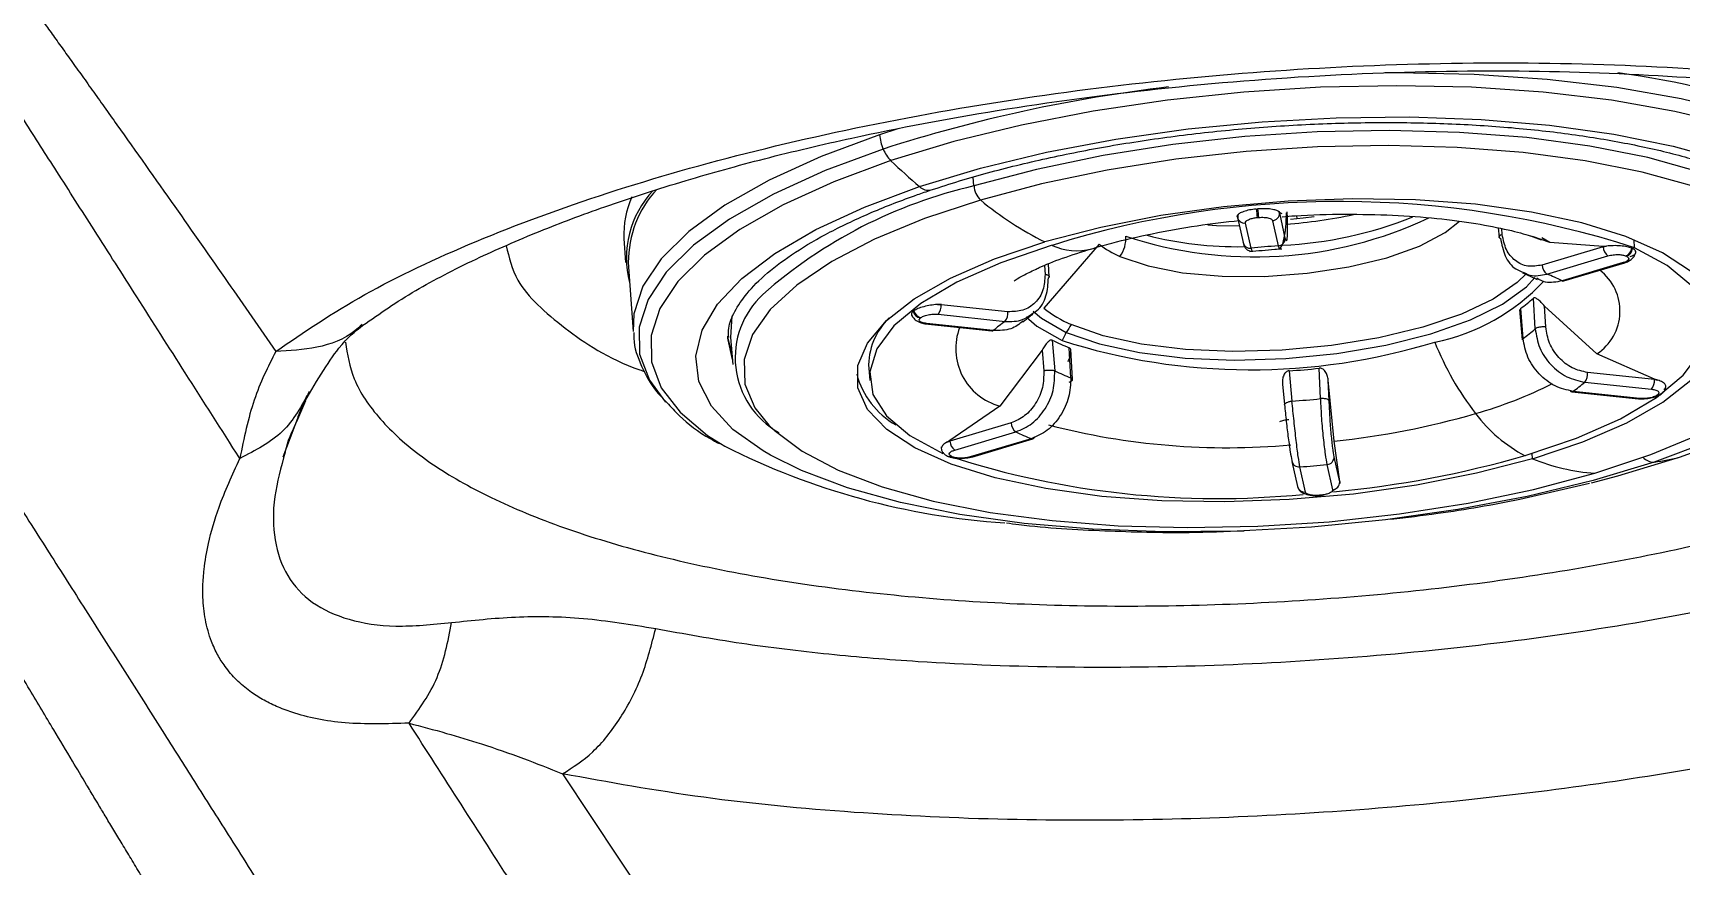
# Model space of a CAD drawing. Extents: x 943 to 1030, y 781 to 934.
# Drawn here: x 982.921 to 985.436, y 878.415 to 879.687 of the extents above; entities that cross this region are included whole.
import ezdxf

# ---------------------------------------------------------------- set-up
doc = ezdxf.new("R2010")
doc.units = 0
doc.header["$MEASUREMENT"] = 0
doc.layers.add('1', color=4, linetype='Continuous')

# ---------------------------------------------------------------- blocks, each defined once
blk = doc.blocks.new('AIRA')
at = {"layer": '1', "color": 3, "linetype": 'Continuous', "lineweight": 25}
for p, q in [((41.0636, 76.3751), (41.0358, 76.366)), ((41.1798, 76.2879), (41.1788, 76.3012)), ((41.6106, 76.2526), (41.6127, 76.2528)), ((41.5816, 76.241), (41.5817, 76.2431)), ((41.5818, 76.2397), (41.5904, 76.2013)), ((41.6026, 76.1928), (41.5941, 76.2312)), ((41.6122, 76.2396), (41.6142, 76.2398)), ((41.6353, 76.2348), (41.6439, 76.1964)), ((41.6462, 76.2474), (41.6452, 76.2486)), ((41.6452, 76.2486), (41.6463, 76.2466)), ((41.65, 76.2454), (41.6462, 76.2474)), ((41.6463, 76.2466), (41.6462, 76.2474)), ((41.6549, 76.2082), (41.6463, 76.2466)), ((41.6729, 76.2382), (41.6726, 76.2424)), ((40.6457, 76.2077), (40.6482, 76.1708)), ((41.5903, 76.2015), (41.5904, 76.2011)), ((41.9799, 76.2237), (41.9811, 76.2097)), ((41.9859, 76.2137), (41.9852, 76.2227)), ((42.029, 76.2115), (42.0452, 76.2058)), ((42.0586, 76.2014), (42.0321, 76.2106)), ((42.0586, 76.2014), (42.0465, 76.2085)), ((42.1398, 76.1955), (42.0586, 76.2014)), ((42.1878, 76.1936), (42.1871, 76.2058)), ((41.371, 76.1991), (41.2863, 76.1013)), ((41.6044, 76.1886), (41.6026, 76.1928)), ((41.6439, 76.1964), (41.6455, 76.1922)), ((42.1398, 76.1948), (42.0465, 76.1671)), ((42.0539, 76.1533), (42.1472, 76.1811)), ((42.1451, 76.1961), (42.1398, 76.1955)), ((42.1398, 76.1948), (42.1451, 76.1961)), ((42.1398, 76.1955), (42.1398, 76.1948)), ((42.1745, 76.181), (42.1757, 76.1805)), ((42.1835, 76.1929), (42.1846, 76.1924)), ((40.6522, 76.1711), (40.6596, 76.0654)), ((41.2875, 76.1664), (41.2883, 76.1527)), ((41.2948, 76.1492), (41.2937, 76.1689)), ((42.1705, 76.1707), (42.0773, 76.1429)), ((42.0799, 76.1427), (42.1731, 76.1704)), ((42.1731, 76.1704), (42.174, 76.1709)), ((41.1296, 76.1073), (41.1239, 76.1069)), ((41.1239, 76.1069), (41.1296, 76.1065)), ((41.1296, 76.1065), (41.1296, 76.1073)), ((41.2315, 76.0958), (41.1296, 76.1065)), ((42.0136, 76.1009), (42.0174, 76.055)), ((42.0362, 76.0697), (42.0335, 76.1165)), ((42.1304, 76.0314), (42.0504, 76.1042)), ((42.0522, 76.0725), (42.0504, 76.1042)), ((40.8105, 76.0893), (40.8081, 76.0565)), ((41.0871, 76.0964), (41.088, 76.0971)), ((41.0982, 76.0863), (41.0991, 76.087)), ((41.1054, 76.0771), (41.2073, 76.0664)), ((41.2093, 76.0671), (41.1074, 76.0778)), ((41.1253, 76.0918), (41.2272, 76.0811)), ((42.0123, 76.0992), (42.0162, 76.0527)), ((40.8043, 76.0554), (40.8106, 76.0287)), ((40.8111, 76.0229), (40.8045, 76.0526)), ((40.8081, 76.0565), (40.8118, 76.015)), ((41.2992, 76.0523), (41.3031, 76.0056)), ((41.2838, 76.0372), (41.2193, 75.9517)), ((41.2838, 76.0372), (41.2864, 76.0056)), ((41.3277, 75.9947), (41.3252, 76.0407)), ((41.3299, 75.9921), (41.3274, 76.0387)), ((42.218, 75.9929), (42.1304, 76.0314)), ((41.0192, 76.0092), (41.0208, 75.9909)), ((41.6606, 76.0055), (41.665, 75.9593)), ((41.7085, 75.9631), (41.7065, 76.0095)), ((42.2181, 75.9922), (42.1162, 76.0029)), ((41.6505, 75.9853), (41.6536, 75.9539)), ((41.7296, 75.8981), (41.7205, 75.9914)), ((41.7218, 75.9598), (41.7205, 75.9914)), ((42.1118, 75.9881), (42.2137, 75.9774)), ((42.2232, 75.9914), (42.218, 75.9929)), ((42.218, 75.9929), (42.2181, 75.9922)), ((42.2181, 75.9922), (42.2232, 75.9914)), ((40.1258, 75.8741), (40.1551, 75.9523)), ((40.1616, 75.9679), (40.1478, 75.9351)), ((40.1596, 75.9595), (40.1493, 75.9345)), ((41.2193, 75.9517), (41.1431, 75.899)), ((42.0919, 75.9735), (42.1938, 75.9628)), ((42.1958, 75.9635), (42.0939, 75.9742)), ((42.2229, 75.9689), (42.222, 75.9682)), ((42.2285, 75.97), (42.2294, 75.9707)), ((41.2365, 75.926), (41.1432, 75.8983)), ((41.1431, 75.899), (41.1385, 75.8966)), ((41.1432, 75.8983), (41.1431, 75.899)), ((41.1506, 75.8845), (41.2438, 75.9123)), ((41.2672, 75.9019), (41.1739, 75.8741)), ((41.1765, 75.8739), (41.2698, 75.9016)), ((41.1385, 75.8966), (41.1432, 75.8983)), ((41.1399, 75.875), (41.141, 75.8745)), ((41.1466, 75.8743), (41.1454, 75.8748)), ((41.738, 75.8358), (41.7295, 75.8742)), ((41.738, 75.8365), (41.7296, 75.8981)), ((42.0319, 75.8712), (42.0314, 75.8791)), ((41.665, 75.8673), (41.6735, 75.8289)), ((41.6858, 75.8204), (41.6772, 75.8588)), ((41.7185, 75.8624), (41.727, 75.824)), ((41.726, 75.8215), (41.7306, 75.8249)), ((41.7379, 75.8337), (41.738, 75.8365)), ((41.738, 75.8358), (41.7379, 75.8337)), ((41.738, 75.8365), (41.738, 75.8358)), ((41.7089, 75.8156), (41.7069, 75.8154)), ((41.7072, 75.8147), (41.7092, 75.8149)), ((41.7093, 75.8151), (41.714, 75.8163)), ((40.5519, 75.3901), (40.7774, 75.0507))]:
    blk.add_line(p, q, dxfattribs=at)
at = {"layer": '1', "color": 3, "linetype": 'Continuous', "lineweight": 25, "flags": 128}
for points in [[(42.6003, 76.0733), (42.6269, 76.1135), (42.6406, 76.1553), (42.6399, 76.1965), (42.6249, 76.2365), (42.5957, 76.2748), (42.5527, 76.3106), (42.4967, 76.3436), (42.4284, 76.3733), (42.3488, 76.3991), (42.2591, 76.4208), (42.1606, 76.4381), (42.0547, 76.4506), (41.943, 76.4582), (41.8271, 76.4607), (41.8068, 76.4607)], [(42.2581, 75.8741), (42.3454, 75.9064)], [(42.3375, 76.3805), (42.2494, 76.4018), (42.1526, 76.4187), (42.0486, 76.431), (41.9388, 76.4385), (41.825, 76.441), (41.7086, 76.4386), (41.5915, 76.4312), (41.4753, 76.419), (41.3617, 76.4021), (41.2525, 76.3809), (41.1491, 76.3555), (41.0531, 76.3265)], [(41.0969, 76.2869), (41.1899, 76.3149), (41.2903, 76.3392), (41.3964, 76.3593), (41.5067, 76.375), (41.6194, 76.386), (41.7326, 76.3921), (41.8447, 76.3932), (41.9538, 76.3893), (42.0582, 76.3805), (42.1563, 76.3669), (42.2466, 76.3487), (42.3275, 76.3262)], [(42.3018, 75.8975), (42.2176, 75.8661)], [(41.0358, 76.366), (40.9464, 76.3329), (40.8673, 76.2968), (40.7997, 76.2584), (40.7445, 76.2181), (40.7026, 76.1767), (40.6745, 76.1346), (40.6608, 76.0925), (40.6596, 76.0654)], [(42.4431, 76.2316), (42.4118, 76.2537), (42.3555, 76.2832), (42.2872, 76.3091), (42.2082, 76.3311), (42.1197, 76.3487), (42.0233, 76.3616), (41.9206, 76.3696), (41.8134, 76.3726), (41.7036, 76.3704), (41.5929, 76.3633), (41.4834, 76.3512), (41.3768, 76.3344), (41.2751, 76.3132), (41.1798, 76.2879)], [(41.0413, 76.3441), (40.9525, 76.3112), (40.8739, 76.2753), (40.8067, 76.2372), (40.7519, 76.1972), (40.7103, 76.156), (40.6824, 76.1142), (40.6687, 76.0724), (40.6694, 76.0312), (40.6845, 75.9912), (40.7091, 75.9578)], [(42.4248, 76.2155), (42.3995, 76.2329), (42.3442, 76.2618), (42.2771, 76.2873), (42.1995, 76.3089), (42.1126, 76.3261), (42.0179, 76.3388), (41.9171, 76.3467), (41.8118, 76.3496), (41.704, 76.3475), (41.5953, 76.3405), (41.4877, 76.3286), (41.3831, 76.3121), (41.2831, 76.2913), (41.1896, 76.2664)], [(41.0531, 76.3265), (40.9658, 76.2941), (40.8887, 76.2589), (40.8227, 76.2214), (40.7688, 76.1821), (40.7279, 76.1417), (40.7006, 76.1006), (40.6871, 76.0595), (40.6878, 76.019), (40.7026, 75.9797), (40.7313, 75.9422), (40.7734, 75.907), (40.7994, 75.8903)], [(40.8691, 75.8766), (40.8579, 75.8831), (40.8118, 75.9161), (40.7791, 75.9516), (40.7602, 75.9891), (40.7554, 76.028), (40.7649, 76.0676), (40.7884, 76.1074), (40.8257, 76.1467), (40.876, 76.1848), (40.9387, 76.2213), (41.0127, 76.2555), (41.0969, 76.2869)], [(41.1896, 76.2664), (41.1041, 76.238), (41.0281, 76.2065), (40.9629, 76.1725), (40.9096, 76.1365), (40.869, 76.0991), (40.842, 76.061), (40.829, 76.0229), (40.8302, 75.9854), (40.8455, 75.9491), (40.8667, 75.9225)], [(42.0319, 75.8712), (42.1088, 75.8972), (42.1758, 75.9263), (42.2311, 75.9579), (42.2738, 75.9912), (42.3027, 76.0256), (42.3172, 76.0601), (42.3171, 76.0942), (42.3023, 76.127), (42.2731, 76.1578), (42.2303, 76.1859), (42.1747, 76.2106), (42.1076, 76.2315), (42.0305, 76.248), (41.9451, 76.2598), (41.8534, 76.2666), (41.7573, 76.2682), (41.6591, 76.2648), (41.5608, 76.2562), (41.4648, 76.2427), (41.3732, 76.2246), (41.2879, 76.2023)], [(41.4026, 76.1802), (41.4454, 76.1657), (41.4982, 76.1554), (41.5583, 76.15), (41.6227, 76.1497), (41.6883, 76.1545), (41.7516, 76.1642), (41.8097, 76.1783), (41.8595, 76.1961), (41.8987, 76.2167), (41.9205, 76.2341)], [(41.5366, 76.2284), (41.5499, 76.2276), (41.5847, 76.2267)], [(41.6627, 76.2373), (41.6823, 76.2392), (41.6988, 76.2412)], [(42.0319, 75.8712), (41.9467, 75.849), (41.855, 75.8309), (41.759, 75.8174), (41.6608, 75.8088), (41.5625, 75.8053), (41.4665, 75.807), (41.3747, 75.8138), (41.2893, 75.8256), (41.2122, 75.8421), (41.1451, 75.863), (41.0895, 75.8877), (41.0467, 75.9158), (41.0175, 75.9466), (41.0027, 75.9794), (41.0026, 76.0134), (41.0171, 76.048), (41.0461, 76.0824), (41.0887, 76.1157), (41.1441, 76.1472), (41.211, 76.1763), (41.2879, 76.2023)], [(41.299, 76.1972), (41.2209, 76.1706), (41.1536, 76.1408), (41.0987, 76.1083), (41.0577, 76.0742), (41.0315, 76.0391), (41.0207, 76.0039), (41.0257, 75.9695), (41.0464, 75.9368), (41.0821, 75.9065), (41.1321, 75.8795)], [(42.0208, 75.876), (42.099, 75.9025), (42.1663, 75.9324), (42.2212, 75.9648), (42.2622, 75.9989), (42.2884, 76.0341), (42.2991, 76.0692), (42.2941, 76.1036), (42.2735, 76.1363), (42.2378, 76.1666), (42.1878, 76.1936)], [(42.0229, 76.1543), (42.0088, 76.1403), (41.9722, 76.1152), (41.9235, 76.0922), (41.8646, 76.0722), (41.7977, 76.056), (41.7253, 76.0441), (41.65, 76.037), (41.5748, 76.035), (41.5024, 76.0381), (41.4356, 76.0462), (41.3768, 76.0591), (41.3283, 76.0762)], [(41.3207, 76.0643), (41.3711, 76.0466), (41.4323, 76.0333), (41.5019, 76.025), (41.5773, 76.022), (41.6555, 76.0244), (41.7335, 76.0321), (41.8083, 76.0448), (41.8772, 76.0621), (41.9373, 76.0832), (41.9864, 76.1074), (42.0227, 76.1337), (42.0359, 76.1478)], [(41.2594, 76.0882), (41.2756, 76.0736), (41.3142, 76.0517)], [(41.2703, 76.0968), (41.283, 76.0858), (41.3207, 76.0643)], [(40.8045, 76.0526), (40.8044, 76.055), (40.8043, 76.0584)], [(42.1273, 75.8492), (42.2128, 75.8776), (42.2888, 75.9091), (42.354, 75.9431), (42.4074, 75.9791), (42.4479, 76.0165), (42.4728, 76.0508)], [(40.8667, 75.9225), (40.8747, 75.9147), (40.9174, 75.8827), (40.9727, 75.8538), (41.0398, 75.8283), (41.1174, 75.8067), (41.2043, 75.7894), (41.299, 75.7768), (41.3998, 75.7689), (41.5051, 75.766), (41.613, 75.7681), (41.7216, 75.7751), (41.8292, 75.787), (41.9338, 75.8035), (42.0338, 75.8243), (42.1273, 75.8492)], [(42.2176, 75.8661), (42.1246, 75.8381), (42.0242, 75.8138), (41.918, 75.7937), (41.8078, 75.778), (41.6951, 75.767), (41.5818, 75.7609), (41.4698, 75.7598), (41.3607, 75.7637), (41.2562, 75.7725), (41.1581, 75.7861), (41.0679, 75.8043), (40.987, 75.8268), (40.9166, 75.8532), (40.8691, 75.8766)], [(42.1219, 75.8345), (42.1621, 75.845), (42.2581, 75.8741)], [(41.7072, 75.8147), (41.7072, 75.8147), (41.7071, 75.8149), (41.7069, 75.8154)], [(41.7089, 75.8156), (41.7091, 75.8151), (41.7092, 75.8149), (41.7093, 75.815), (41.7093, 75.8151)]]:
    blk.add_lwpolyline(points, dxfattribs=at)
at = {"layer": '1', "color": 3, "linetype": 'Continuous', "lineweight": 25}
for centre, radius, start, end in [((41.9751, 75.0963), 1.3772, 70.619, 82.1794), ((41.7461, 74.156), 2.2989, 96.735, 107.8553), ((41.1027, 76.3711), 0.0671, 184.3593, 203.7363), ((41.0927, 76.3657), 0.0558, 202.7738, 224.713), ((41.6288, 76.9196), 0.8266, 225.8542, 229.9494), ((40.7983, 76.1785), 0.1489, 136.6115, 194.8755), ((40.8175, 76.1711), 0.1652, 137.545, 180.0197), ((41.3434, 75.5738), 0.7325, 102.9052, 131.5317), ((41.11, 76.2992), 0.018, 223.2148, 284.6594), ((41.2122, 76.2897), 0.0324, 183.182, 225.8694), ((40.7775, 76.2152), 0.132, 154.99, 183.2684), ((41.5246, 76.6727), 0.5266, 230.4928, 243.2876), ((41.7378, 74.7929), 1.4712, 72.1906, 107.3537), ((41.7407, 76.2611), 0.1303, 183.7425, 189.4965), ((41.7427, 76.2613), 0.1303, 183.7425, 189.4965), ((41.6078, 76.8036), 0.6241, 251.6774, 295.2551), ((41.5927, 76.2424), 0.0112, 187.2276, 276.8654), ((41.6345, 76.2466), 0.0117, 273.5461, 0.4572), ((41.6187, 76.8223), 0.6259, 272.9263, 291.6386), ((41.5933, 77.0322), 0.8052, 274.4871, 281.8531), ((41.3634, 76.2085), 0.0483, 324.2323, 3.1625), ((41.5822, 76.7532), 0.5581, 255.6545, 270.8969), ((41.6013, 76.204), 0.0113, 194.0304, 276.7319), ((41.6431, 76.2081), 0.0117, 273.546, 0.4592), ((41.3362, 76.2769), 0.088, 244.9831, 285.3734), ((41.4552, 76.3041), 0.1346, 231.2689, 247.0013), ((41.7471, 74.7774), 1.4227, 94.1617, 95.8276), ((42.1571, 76.1952), 0.0172, 181.4161, 235.2002), ((42.1698, 76.1938), 0.0137, 290.1093, 356.0481), ((42.171, 76.1933), 0.0137, 290.1093, 356.0481), ((42.0638, 76.1675), 0.0172, 181.4152, 235.2), ((41.9297, 75.8428), 0.3345, 63.8238, 68.1982), ((42.0872, 76.0968), 0.0784, 303.4054, 52.5794), ((42.1722, 76.1739), 0.00361, 243.0828, 285.548), ((41.8227, 76.3519), 0.3084, 281.241, 317.2459), ((42.0789, 76.1462), 0.00361, 243.0828, 285.548), ((40.9469, 76.0255), 0.1315, 132.6615, 240.3491), ((41.1103, 76.1042), 0.0194, 320.2452, 6.8933), ((41.3982, 76.2409), 0.1789, 231.2689, 247.0013), ((41.9022, 76.2639), 0.1975, 304.3428, 311.694), ((41.1202, 76.0132), 0.1011, 133.7228, 182.2582), ((41.1001, 76.0995), 0.0134, 193.2706, 261.7288), ((41.101, 76.1002), 0.0134, 193.2706, 261.7288), ((41.1057, 76.0796), 0.00251, 244.1565, 313.378), ((41.3629, 75.889), 0.2351, 125.2517, 130.7851), ((41.2122, 76.0935), 0.0194, 320.2453, 6.8941), ((41.4478, 75.9909), 0.1468, 144.4948, 150.0173), ((41.2428, 76.0395), 0.0908, 159.2717, 255.0518), ((41.2075, 76.069), 0.00265, 265.3865, 312.4202), ((41.4263, 76.3028), 0.2808, 243.1053, 248.9167), ((41.4502, 75.9896), 0.1495, 150.0114, 155.4675), ((41.6021, 76.9582), 0.9511, 252.3779, 287.1664), ((41.9054, 76.2176), 0.1975, 304.5437, 311.4928), ((42.3012, 76.2163), 0.4504, 201.744, 217.7851), ((41.1236, 76.0332), 0.127, 194.9626, 240.1623), ((41.4294, 76.2565), 0.2809, 243.2641, 248.7579), ((41.5796, 77.1974), 1.1947, 273.8883, 276.101), ((42.0969, 76.0006), 0.0194, 320.2453, 6.8941), ((41.7572, 76.5969), 0.683, 285.98, 296.552), ((42.0926, 75.9767), 0.00333, 206.0147, 258.2544), ((41.9582, 76.1662), 0.2351, 305.2517, 310.7851), ((42.1988, 75.9899), 0.0194, 320.2452, 6.8933), ((41.5828, 77.1512), 1.1948, 273.9487, 276.0405), ((42.0922, 75.9761), 0.00265, 265.3865, 312.4202), ((42.194, 75.9654), 0.00265, 265.3866, 312.4202), ((42.2231, 75.9771), 0.00894, 262.9536, 307.2554), ((42.224, 75.9776), 0.00877, 262.5936, 314.6402), ((41.2537, 75.9264), 0.0172, 181.4152, 235.2), ((41.5998, 77.135), 1.2437, 275.9896, 286.1268), ((42.1239, 76.0736), 0.2229, 216.7415, 242.4702), ((41.3914, 76.2125), 0.3345, 243.8238, 248.1982), ((41.2687, 75.9055), 0.00387, 247.3001, 344.7086), ((41.567, 76.983), 1.0949, 255.5248, 275.0421), ((41.302, 76.8848), 1.1142, 243.1918, 266.1235), ((41.143, 75.8823), 0.00787, 241.0015, 287.871), ((41.1442, 75.8818), 0.00794, 246.6631, 287.7709), ((41.1604, 75.8987), 0.0172, 181.4161, 235.2002), ((41.552, 77.1446), 1.3341, 252.1837, 275.5989), ((41.1755, 75.8774), 0.00361, 243.0828, 285.548), ((41.7177, 75.8741), 0.0117, 273.546, 0.4591), ((41.5772, 77.425), 1.6113, 275.3817, 285.9832), ((42.1837, 76.1471), 0.283, 276.8833, 285.2534), ((41.6759, 75.87), 0.0112, 187.2255, 276.8655), ((41.574, 77.2778), 1.4227, 274.1617, 275.8276), ((42.148, 76.1556), 0.3071, 247.7905, 266.1362), ((42.2169, 75.8878), 0.0217, 222.2886, 271.7364), ((41.6845, 75.8316), 0.0113, 194.0304, 276.7319), ((41.7263, 75.8357), 0.0117, 273.5461, 0.4572)]:
    blk.add_arc(centre, radius, start, end, dxfattribs=at)
for points, knots in [([(39.2378, 77.243), (39.2425, 77.2369), (39.2541, 77.2216), (39.2753, 77.1938), (39.303, 77.1573), (39.3372, 77.1121), (39.3779, 77.058), (39.4144, 77.0093), (39.443, 76.971), (39.4611, 76.9467), (39.478, 76.9241), (39.4946, 76.9017), (39.5311, 76.8523), (39.5653, 76.8059), (39.5972, 76.7624), (39.6054, 76.7512), (39.6135, 76.7401), (39.6216, 76.7291), (39.6295, 76.7182), (39.6374, 76.7075), (39.6454, 76.6965), (39.6554, 76.6827), (39.6702, 76.6623), (39.692, 76.6323), (39.7213, 76.5919), (39.7479, 76.5549), (39.7698, 76.5244), (39.7847, 76.5037), (39.8004, 76.4818), (39.817, 76.4585), (39.8345, 76.434), (39.8529, 76.4082), (39.8945, 76.3496), (39.9569, 76.2613), (40.0378, 76.1457), (40.0899, 76.0705), (40.1144, 76.0351)], [0, 0, 0, 0, 0.018537, 0.046329, 0.083377, 0.126685, 0.178187, 0.237887, 0.262772, 0.283614, 0.30404, 0.32405, 0.343645, 0.435379, 0.445026, 0.454543, 0.463929, 0.473184, 0.482307, 0.4913, 0.500161, 0.509808, 0.525626, 0.550672, 0.583461, 0.623992, 0.639383, 0.655651, 0.672797, 0.690821, 0.709722, 0.729501, 0.750158, 0.843031, 0.926311, 1, 1, 1, 1]), ([(40.0596, 75.8717), (40.0316, 75.9155), (39.9782, 75.9994), (39.9044, 76.1152), (39.8392, 76.2175), (39.7822, 76.3068), (39.7353, 76.3804), (39.6971, 76.4402), (39.6667, 76.4878), (39.642, 76.5264), (39.6226, 76.5568), (39.6105, 76.5756), (39.6034, 76.5867), (39.6003, 76.5917), (39.5973, 76.5963), (39.5946, 76.6005), (39.5921, 76.6045), (39.519, 76.7186), (39.3812, 76.9331), (39.2593, 77.1196), (39.1983, 77.2127)], [0, 0, 0, 0, 0.082277, 0.157387, 0.225325, 0.286087, 0.33967, 0.378836, 0.413014, 0.442202, 0.462864, 0.480006, 0.483913, 0.487579, 0.491004, 0.494187, 0.497128, 0.499828, 0.749972, 1, 1, 1, 1]), ([(38.9073, 77.0438), (38.9122, 77.0365), (38.9246, 77.0183), (38.9472, 76.9849), (38.9779, 76.9396), (39.0169, 76.8818), (39.0577, 76.821), (39.097, 76.7622), (39.1253, 76.7196), (39.1465, 76.6878), (39.1607, 76.6663), (39.1747, 76.6452), (39.1883, 76.6246), (39.2016, 76.6045), (39.214, 76.5858), (39.2262, 76.5672), (39.2405, 76.5455), (39.2594, 76.5167), (39.2827, 76.4813), (39.3098, 76.4399), (39.3403, 76.3933), (39.3736, 76.3422), (39.406, 76.2924), (39.4356, 76.2467), (39.4624, 76.2055), (39.4881, 76.1657), (39.5171, 76.1208), (39.5493, 76.0707), (39.5868, 76.0123), (39.6258, 75.9514), (39.6709, 75.881), (39.7206, 75.8029), (39.7754, 75.717), (39.8309, 75.6296), (39.8873, 75.5409), (39.9415, 75.4554), (39.9941, 75.3723), (40.0381, 75.3029), (40.0771, 75.2412), (40.1112, 75.1875), (40.1485, 75.1285), (40.1877, 75.0669), (40.2252, 75.0079), (40.2559, 74.9596), (40.2796, 74.9223), (40.3008, 74.8892), (40.3252, 74.851), (40.3533, 74.8072), (40.3804, 74.7649), (40.3974, 74.7384), (40.4047, 74.7271)], [0, 0, 0, 0, 0.0123283, 0.0310682, 0.0562193, 0.0877817, 0.1255416, 0.1536513, 0.1802357, 0.1914496, 0.2023684, 0.2129918, 0.22332, 0.2333529, 0.2430906, 0.2511374, 0.2609122, 0.2749688, 0.2933072, 0.3123156, 0.3344331, 0.3596587, 0.3839863, 0.4034856, 0.4221461, 0.4399677, 0.4569505, 0.4819435, 0.5059337, 0.5330343, 0.5601306, 0.595315, 0.6304939, 0.6656687, 0.7008405, 0.7360107, 0.7656226, 0.7965879, 0.8149195, 0.8349041, 0.8565422, 0.8800134, 0.9023461, 0.920527, 0.9318978, 0.9421421, 0.9557752, 0.9724199, 0.9882743, 1, 1, 1, 1]), ([(40.2644, 74.658), (40.2522, 74.6774), (40.2241, 74.7219), (40.1853, 74.784), (40.1483, 74.8435), (40.1134, 74.8999), (40.0733, 74.965), (40.0281, 75.0387), (39.9827, 75.1131), (39.9482, 75.1701), (39.9239, 75.2103), (39.9083, 75.236), (39.8938, 75.2601), (39.8802, 75.2827), (39.8675, 75.3038), (39.8557, 75.3233), (39.8457, 75.3401), (39.8357, 75.3566), (39.8222, 75.3792), (39.8016, 75.4135), (39.7727, 75.4619), (39.7361, 75.5232), (39.6918, 75.5978), (39.6401, 75.6851), (39.5942, 75.7629), (39.5558, 75.8281), (39.5267, 75.8777), (39.4964, 75.9292), (39.4704, 75.9737), (39.4325, 76.0385), (39.3913, 76.109), (39.3427, 76.1925), (39.3022, 76.262), (39.2624, 76.3304), (39.2232, 76.3978), (39.1847, 76.4641), (39.1503, 76.5232), (39.1182, 76.5783), (39.0915, 76.6242), (39.0657, 76.6686), (39.0415, 76.7102), (39.0147, 76.756), (38.9858, 76.8055), (38.957, 76.8549), (38.9291, 76.9023), (38.9045, 76.9441), (38.8835, 76.9798), (38.8676, 77.0068), (38.8587, 77.0218), (38.8551, 77.0279)], [0, 0, 0, 0, 0.0199651, 0.0459699, 0.0647415, 0.0824117, 0.1056432, 0.1340631, 0.1617372, 0.1866033, 0.1966553, 0.206164, 0.2151297, 0.2235524, 0.2314321, 0.2387688, 0.2455628, 0.2503385, 0.2574787, 0.2712035, 0.2893941, 0.313026, 0.3420997, 0.3766161, 0.4165775, 0.4358865, 0.4562507, 0.4776707, 0.5000092, 0.5121475, 0.5598436, 0.5906462, 0.6214531, 0.6522634, 0.683076, 0.7138899, 0.7447041, 0.7668567, 0.793164, 0.8116033, 0.8322649, 0.8551487, 0.8808916, 0.9080324, 0.9318822, 0.9557668, 0.9750812, 0.9898257, 1, 1, 1, 1]), ([(40.1144, 76.0351), (40.1572, 76.0644), (40.2427, 76.1229), (40.4162, 76.2045), (40.6169, 76.2788), (40.8445, 76.3436), (41.0914, 76.3971), (41.3531, 76.4379), (41.622, 76.4649), (41.893, 76.4774), (42.1587, 76.4752), (42.3569, 76.4621), (42.4916, 76.4475), (42.5668, 76.4377), (42.627, 76.4285), (42.6756, 76.4203), (42.7208, 76.412), (42.7746, 76.4012), (42.8191, 76.3912), (42.8465, 76.3845), (42.8546, 76.3825), (42.8575, 76.3818), (42.9256, 76.3647), (43.05, 76.3271), (43.2087, 76.2581), (43.3081, 76.1921), (43.358, 76.1428), (43.3762, 76.1205), (43.3834, 76.1106), (43.3864, 76.1063), (43.3879, 76.1042), (43.3885, 76.1033), (43.3888, 76.1029), (43.3888, 76.1029), (43.3888, 76.1029), (43.3888, 76.1028), (43.3889, 76.1027), (43.3892, 76.1023), (43.3903, 76.1006), (43.3948, 76.0937), (43.4038, 76.0782), (43.416, 76.0515), (43.4263, 76.0134), (43.4275, 75.9636), (43.411, 75.9022), (43.3659, 75.8299), (43.2916, 75.7587), (43.1941, 75.6917), (43.0824, 75.6312), (42.954, 75.5758), (42.815, 75.5263), (42.6706, 75.4831), (42.508, 75.4424), (42.3279, 75.4054), (42.1311, 75.3733), (41.9197, 75.3473), (41.6961, 75.3287), (41.464, 75.3187), (41.2274, 75.3186), (40.9917, 75.3297), (40.7606, 75.352), (40.6222, 75.3773), (40.5519, 75.3901)], [0, 0, 0, 0, 0.031269, 0.062402, 0.093766, 0.124896, 0.156243, 0.187343, 0.218658, 0.249768, 0.28107, 0.312274, 0.322662, 0.333082, 0.342105, 0.347241, 0.353356, 0.361325, 0.370717, 0.373426, 0.374035, 0.374498, 0.374814, 0.40596, 0.437282, 0.472171, 0.487668, 0.494479, 0.497467, 0.49878, 0.499295, 0.499811, 0.499811, 0.499811, 0.499813, 0.499818, 0.499842, 0.499934, 0.500301, 0.501767, 0.507623, 0.51737, 0.531028, 0.548712, 0.570284, 0.595614, 0.625051, 0.646741, 0.670139, 0.695426, 0.715402, 0.736325, 0.758386, 0.781286, 0.805122, 0.830115, 0.855886, 0.882678, 0.91055, 0.939211, 0.969111, 1, 1, 1, 1]), ([(40.2474, 76.0752), (40.2729, 76.0929), (40.3215, 76.1267), (40.4147, 76.1749), (40.5123, 76.2177), (40.6194, 76.258), (40.734, 76.2952), (40.8611, 76.3305), (41.0179, 76.3677), (41.2175, 76.4056), (41.4637, 76.4387), (41.7222, 76.4594), (41.9802, 76.4659), (42.223, 76.4587), (42.4447, 76.4395), (42.6385, 76.4106), (42.8002, 76.3752), (42.9295, 76.3365), (43.0079, 76.3053), (43.0523, 76.2842), (43.0786, 76.2704), (43.1033, 76.2561), (43.1272, 76.2403), (43.1482, 76.224), (43.1547, 76.2157), (43.1582, 76.2112)], [0, 0, 0, 0, 0.046948, 0.0896563, 0.1285247, 0.1635034, 0.2031592, 0.2385023, 0.2754859, 0.3336197, 0.3947952, 0.459209, 0.5222724, 0.5838455, 0.6429284, 0.7000766, 0.7531722, 0.8021162, 0.8484884, 0.8634422, 0.8782449, 0.8977829, 0.9247167, 0.9589659, 1, 1, 1, 1]), ([(41.1145, 76.2817), (41.1288, 76.2864), (41.1701, 76.2998), (41.2441, 76.3198), (41.3375, 76.3405), (41.4359, 76.3575), (41.5375, 76.3707), (41.6409, 76.3798), (41.7447, 76.3846), (41.8471, 76.3852), (41.9467, 76.3815), (42.042, 76.3736), (42.1315, 76.3615), (42.2139, 76.3457), (42.2879, 76.3265), (42.3523, 76.3042), (42.406, 76.2796), (42.4482, 76.2534), (42.4786, 76.2269), (42.4969, 76.2013), (42.505, 76.1821), (42.5043, 76.1704), (42.5041, 76.1665)], [0, 0, 0, 0, 0.027831, 0.080601, 0.133519, 0.186559, 0.239679, 0.292845, 0.34603, 0.399203, 0.452335, 0.505394, 0.558345, 0.611138, 0.663711, 0.715982, 0.767853, 0.819247, 0.870237, 0.921248, 0.97366, 1, 1, 1, 1]), ([(40.8056, 76.0566), (40.8053, 76.0612), (40.8046, 76.0733), (40.8132, 76.0953), (40.8321, 76.124), (40.8627, 76.1548), (40.9055, 76.1866), (40.959, 76.2179), (41.0218, 76.2475), (41.0757, 76.2685), (41.1075, 76.2794), (41.1145, 76.2817)], [0, 0, 0, 0, 0.078452, 0.206129, 0.327731, 0.456755, 0.584399, 0.712382, 0.84139, 0.965172, 1, 1, 1, 1]), ([(40.2206, 76.0494), (40.2237, 76.0306), (40.2304, 75.9901), (40.2707, 75.9311), (40.3342, 75.8732), (40.4211, 75.8202), (40.5292, 75.7729), (40.6567, 75.732), (40.8014, 75.6985), (40.9609, 75.6727), (41.1324, 75.6551), (41.313, 75.6461), (41.4997, 75.6458), (41.6891, 75.6542), (41.8782, 75.6711), (42.0636, 75.6963), (42.2421, 75.7294), (42.4108, 75.7697), (42.5667, 75.8166), (42.7071, 75.8693), (42.8297, 75.9268), (42.9325, 75.9883), (43.0133, 76.0525), (43.0719, 76.1186), (43.1031, 76.185), (43.1157, 76.2297), (43.1102, 76.2511), (43.1101, 76.2512)], [0, 0, 0, 0, 0.036617, 0.0785, 0.120382, 0.162265, 0.204147, 0.24603, 0.287912, 0.329795, 0.371677, 0.41356, 0.455443, 0.497325, 0.539208, 0.58109, 0.622973, 0.664855, 0.706738, 0.74862, 0.790503, 0.832385, 0.874268, 0.916151, 0.958033, 0.999916, 1, 1, 1, 1]), ([(41.6106, 76.2526), (41.6071, 76.2522), (41.6, 76.2514), (41.591, 76.2488), (41.5842, 76.2458), (41.5825, 76.244), (41.5817, 76.2431)], [0, 0, 0, 0, 0.247675, 0.501043, 0.753791, 1, 1, 1, 1]), ([(41.6452, 76.2486), (41.6439, 76.2494), (41.6413, 76.2508), (41.6333, 76.2525), (41.6235, 76.2534), (41.6162, 76.253), (41.6127, 76.2528)], [0, 0, 0, 0, 0.24664, 0.499524, 0.752684, 1, 1, 1, 1]), ([(41.3595, 76.192), (41.3695, 76.1949), (41.3982, 76.2031), (41.4516, 76.2154), (41.5173, 76.2274), (41.5631, 76.2327), (41.5847, 76.2353)], [0, 0, 0, 0, 0.155783, 0.442909, 0.736881, 1, 1, 1, 1]), ([(41.583, 76.2442), (41.5826, 76.2432), (41.5818, 76.2406), (41.5826, 76.2381), (41.583, 76.2366)], [0, 0, 0, 0, 0.402131, 1, 1, 1, 1]), ([(41.5941, 76.2312), (41.5942, 76.2323), (41.5945, 76.2343), (41.5993, 76.2369), (41.6054, 76.2388), (41.6099, 76.2394), (41.6122, 76.2396)], [0, 0, 0, 0, 0.279486, 0.559002, 0.779415, 1, 1, 1, 1]), ([(41.6142, 76.2398), (41.6171, 76.2399), (41.6229, 76.2402), (41.6297, 76.239), (41.6341, 76.2371), (41.6349, 76.2356), (41.6353, 76.2348)], [0, 0, 0, 0, 0.279658, 0.559227, 0.779582, 1, 1, 1, 1]), ([(41.6454, 76.1918), (41.6468, 76.1928), (41.6496, 76.1947), (41.6532, 76.2069), (41.6559, 76.2244), (41.6564, 76.2392), (41.6567, 76.2466)], [0, 0, 0, 0, 0.254319, 0.505649, 0.753808, 1, 1, 1, 1]), ([(41.6503, 76.2408), (41.6568, 76.2414), (41.6886, 76.244), (41.7458, 76.2451), (41.8189, 76.2438), (41.8865, 76.2388), (41.9466, 76.2309), (41.9935, 76.2215), (42.0208, 76.2144), (42.0289, 76.2115), (42.029, 76.2115)], [0, 0, 0, 0, 0.042985, 0.211833, 0.379725, 0.545289, 0.707089, 0.863532, 0.998077, 1, 1, 1, 1]), ([(41.6573, 76.2482), (41.6576, 76.2404), (41.6581, 76.2246), (41.6578, 76.2091), (41.6567, 76.2021), (41.6555, 76.2062), (41.6549, 76.2082)], [0, 0, 0, 0, 0.249817, 0.500222, 0.750496, 1, 1, 1, 1]), ([(41.982, 76.2119), (41.9816, 76.2115), (41.9808, 76.2108), (41.9807, 76.2097), (41.9815, 76.2087), (41.9827, 76.2082), (41.9832, 76.208)], [0, 0, 0, 0, 0.259419, 0.518943, 0.768457, 1, 1, 1, 1]), ([(41.9859, 76.2137), (41.9852, 76.2135), (41.9835, 76.2129), (41.9825, 76.2123), (41.982, 76.2119)], [0, 0, 0, 0, 0.481432, 1, 1, 1, 1]), ([(41.9832, 76.208), (41.9851, 76.1987), (41.9888, 76.18), (42.0027, 76.1615), (42.0147, 76.1573), (42.019, 76.1558)], [0, 0, 0, 0, 0.390011, 0.780037, 1, 1, 1, 1]), ([(42.0465, 76.1671), (42.0392, 76.1658), (42.0246, 76.1634), (42.0051, 76.1726), (41.9906, 76.1897), (41.9875, 76.2057), (41.9859, 76.2137)], [0, 0, 0, 0, 0.249775, 0.50014, 0.75045, 1, 1, 1, 1]), ([(40.4661, 76.1963), (40.4702, 76.1786), (40.4806, 76.1341), (40.5526, 76.0704), (40.6217, 76.0235), (40.6751, 76.0052), (40.6776, 76.0044)], [0, 0, 0, 0, 0.244597, 0.613144, 0.981691, 1, 1, 1, 1]), ([(40.6941, 75.612), (40.7371, 75.6042), (40.8207, 75.5889), (40.9561, 75.5726), (41.1196, 75.5589), (41.316, 75.5516), (41.547, 75.5544), (41.7784, 75.568), (42.009, 75.5922), (42.2336, 75.6267), (42.421, 75.666), (42.5745, 75.7061), (42.6953, 75.7438), (42.7879, 75.7784), (42.8588, 75.8086), (42.9184, 75.8368), (42.9793, 75.8701), (43.0328, 75.9047), (43.0732, 75.9358), (43.1018, 75.9616), (43.1259, 75.987), (43.1473, 76.0142), (43.1654, 76.0447), (43.183, 76.09), (43.1897, 76.1419), (43.1694, 76.182), (43.1611, 76.1982)], [0, 0, 0, 0, 0.044997, 0.087435, 0.128624, 0.193109, 0.255723, 0.319454, 0.381727, 0.445807, 0.510909, 0.551723, 0.596018, 0.638485, 0.65947, 0.685861, 0.719617, 0.751651, 0.778812, 0.801086, 0.818459, 0.843799, 0.869953, 0.89542, 0.957612, 1, 1, 1, 1]), ([(41.2735, 76.1603), (41.2754, 76.1612), (41.2858, 76.1664), (41.3141, 76.1777), (41.3442, 76.1872), (41.3595, 76.192)], [0, 0, 0, 0, 0.098973, 0.544735, 1, 1, 1, 1]), ([(41.5913, 76.1988), (41.5916, 76.1978), (41.5925, 76.1948), (41.5957, 76.1911), (41.6001, 76.1883), (41.6031, 76.1882), (41.6045, 76.1882)], [0, 0, 0, 0, 0.138586, 0.423242, 0.712919, 1, 1, 1, 1]), ([(41.6003, 76.1877), (41.6131, 76.1889), (41.6296, 76.1905), (41.6461, 76.1917), (41.6497, 76.192)], [0, 0, 0, 0, 0.779431, 1, 1, 1, 1]), ([(42.1835, 76.1929), (42.1811, 76.1937), (42.1765, 76.1953), (42.1664, 76.1965), (42.1554, 76.1968), (42.1485, 76.1964), (42.1451, 76.1961)], [0, 0, 0, 0, 0.247558, 0.500834, 0.753648, 1, 1, 1, 1]), ([(42.1472, 76.1811), (42.1498, 76.1817), (42.155, 76.1829), (42.1633, 76.1832), (42.1701, 76.1825), (42.173, 76.1815), (42.1745, 76.181)], [0, 0, 0, 0, 0.279486, 0.559002, 0.779415, 1, 1, 1, 1]), ([(42.1757, 76.1805), (42.177, 76.1796), (42.1796, 76.178), (42.1789, 76.1751), (42.1758, 76.1725), (42.1723, 76.1713), (42.1705, 76.1707)], [0, 0, 0, 0, 0.279658, 0.559227, 0.779582, 1, 1, 1, 1]), ([(42.1738, 76.1708), (42.1759, 76.1717), (42.1802, 76.1736), (42.1853, 76.1778), (42.1889, 76.1827), (42.1896, 76.186), (42.1899, 76.1877)], [0, 0, 0, 0, 0.238971, 0.487283, 0.742411, 1, 1, 1, 1]), ([(42.1811, 76.1801), (42.1833, 76.1809), (42.1878, 76.1825), (42.1904, 76.1858), (42.1898, 76.1894), (42.1863, 76.1914), (42.1846, 76.1924)], [0, 0, 0, 0, 0.246603, 0.499388, 0.752586, 1, 1, 1, 1]), ([(41.2883, 76.1527), (41.2878, 76.1446), (41.2869, 76.1282), (41.2741, 76.1087), (41.255, 76.0962), (41.2393, 76.0959), (41.2315, 76.0958)], [0, 0, 0, 0, 0.249817, 0.500222, 0.750496, 1, 1, 1, 1]), ([(41.2409, 76.1429), (41.2409, 76.1429), (41.2424, 76.144), (41.2524, 76.1504), (41.267, 76.1572), (41.2735, 76.1603)], [0, 0, 0, 0, 0.013218, 0.556788, 1, 1, 1, 1]), ([(41.2883, 76.1528), (41.2889, 76.1527), (41.2903, 76.1525), (41.2925, 76.1518), (41.2944, 76.1508), (41.2949, 76.1495), (41.2945, 76.1485), (41.2938, 76.148), (41.2935, 76.1477)], [0, 0, 0, 0, 0.1247216, 0.2493439, 0.5000001, 0.7506559, 0.8752779, 1, 1, 1, 1]), ([(42.0168, 76.1551), (42.0231, 76.1525), (42.0313, 76.1491), (42.0379, 76.1458), (42.0394, 76.145)], [0, 0, 0, 0, 0.779969, 1, 1, 1, 1]), ([(42.019, 76.1558), (42.0222, 76.1541), (42.0326, 76.1486), (42.0452, 76.1514), (42.0539, 76.1533)], [0, 0, 0, 0, 0.303634, 1, 1, 1, 1]), ([(41.2676, 76.0923), (41.2704, 76.0939), (41.2809, 76.0996), (41.2916, 76.1192), (41.2929, 76.1382), (41.2935, 76.1477)], [0, 0, 0, 0, 0.1573883, 0.578702, 1, 1, 1, 1]), ([(42.0773, 76.1429), (42.0685, 76.1412), (42.0545, 76.1383), (42.043, 76.1446), (42.0387, 76.147)], [0, 0, 0, 0, 0.6243361, 1, 1, 1, 1]), ([(41.1239, 76.1069), (41.1205, 76.1065), (41.1134, 76.1058), (41.1029, 76.1036), (41.0936, 76.1007), (41.0899, 76.0983), (41.088, 76.0971)], [0, 0, 0, 0, 0.246603, 0.499388, 0.752586, 1, 1, 1, 1]), ([(42.0504, 76.1042), (42.0488, 76.1062), (42.0456, 76.11), (42.0413, 76.1138), (42.0382, 76.1159), (42.0362, 76.1169), (42.0346, 76.1171), (42.0339, 76.1167), (42.0335, 76.1165)], [0, 0, 0, 0, 0.298263, 0.575128, 0.701506, 0.809415, 0.905745, 1, 1, 1, 1]), ([(40.246, 76.0764), (40.2424, 76.073), (40.2236, 76.0553), (40.1784, 76.0386), (40.1355, 76.0363), (40.1144, 76.0351)], [0, 0, 0, 0, 0.106451, 0.561313, 1, 1, 1, 1]), ([(40.1551, 75.9523), (40.1744, 75.9855), (40.2088, 76.0447), (40.2356, 76.0658), (40.2474, 76.0752)], [0, 0, 0, 0, 0.560294, 1, 1, 1, 1]), ([(41.0871, 76.0964), (41.0858, 76.0952), (41.0834, 76.0928), (41.0844, 76.0907), (41.0849, 76.0897)], [0, 0, 0, 0, 0.521306, 1, 1, 1, 1]), ([(41.0843, 76.0917), (41.085, 76.0901), (41.0865, 76.0868), (41.09, 76.0833), (41.0928, 76.0819), (41.0935, 76.0815)], [0, 0, 0, 0, 0.435151, 0.865322, 1, 1, 1, 1]), ([(41.0935, 76.0815), (41.0949, 76.0807), (41.0981, 76.0788), (41.1022, 76.0779), (41.1046, 76.0773)], [0, 0, 0, 0, 0.41375, 1, 1, 1, 1]), ([(41.1074, 76.0778), (41.105, 76.0782), (41.1001, 76.079), (41.0965, 76.0814), (41.0959, 76.0839), (41.0974, 76.0855), (41.0982, 76.0863)], [0, 0, 0, 0, 0.279486, 0.559002, 0.779415, 1, 1, 1, 1]), ([(41.0991, 76.087), (41.1006, 76.0879), (41.1038, 76.0898), (41.1113, 76.0915), (41.1188, 76.0922), (41.1231, 76.0919), (41.1253, 76.0918)], [0, 0, 0, 0, 0.279658, 0.559227, 0.779582, 1, 1, 1, 1]), ([(41.2548, 76.0815), (41.2489, 76.0769), (41.236, 76.067), (41.2186, 76.067), (41.2093, 76.0671)], [0, 0, 0, 0, 0.4623853, 1, 1, 1, 1]), ([(41.2272, 76.0811), (41.2366, 76.0809), (41.2519, 76.0806), (41.2632, 76.0891), (41.2676, 76.0923)], [0, 0, 0, 0, 0.6148552, 1, 1, 1, 1]), ([(41.2544, 76.0802), (41.2579, 76.0831), (41.2623, 76.0868), (41.2682, 76.091), (41.2695, 76.0919)], [0, 0, 0, 0, 0.778965, 1, 1, 1, 1]), ([(40.6607, 76.0643), (40.6606, 76.0612), (40.66, 76.0435), (40.6719, 76.0123), (40.689, 75.9796), (40.7059, 75.9626), (40.7112, 75.9572)], [0, 0, 0, 0, 0.079337, 0.451644, 0.825726, 1, 1, 1, 1]), ([(41.2992, 76.0523), (41.2988, 76.0524), (41.2979, 76.0527), (41.2961, 76.0522), (41.2942, 76.0509), (41.2913, 76.0483), (41.2875, 76.0438), (41.285, 76.0395), (41.2838, 76.0372)], [0, 0, 0, 0, 0.094015, 0.190109, 0.297726, 0.423718, 0.701029, 1, 1, 1, 1]), ([(42.0939, 75.9742), (42.0846, 75.9762), (42.0659, 75.9804), (42.0412, 75.9999), (42.023, 76.026), (42.0193, 76.0453), (42.0174, 76.055)], [0, 0, 0, 0, 0.25003, 0.500035, 0.750022, 1, 1, 1, 1]), ([(42.0462, 76.0726), (42.0451, 76.0725), (42.0429, 76.0722), (42.04, 76.0715), (42.0376, 76.0707), (42.0367, 76.07), (42.0362, 76.0697)], [0, 0, 0, 0, 0.259419, 0.518943, 0.768457, 1, 1, 1, 1]), ([(42.0362, 76.0697), (42.0379, 76.0598), (42.0411, 76.0401), (42.0591, 76.0139), (42.0837, 75.9944), (42.1025, 75.9902), (42.1118, 75.9881)], [0, 0, 0, 0, 0.249978, 0.4999653, 0.7499704, 1, 1, 1, 1]), ([(42.0522, 76.0725), (42.0513, 76.0726), (42.0494, 76.0727), (42.0473, 76.0726), (42.0462, 76.0726)], [0, 0, 0, 0, 0.481432, 1, 1, 1, 1]), ([(42.1162, 76.0029), (42.1082, 76.0047), (42.0923, 76.0082), (42.0716, 76.025), (42.0564, 76.0474), (42.0536, 76.0641), (42.0522, 76.0725)], [0, 0, 0, 0, 0.249775, 0.50014, 0.75045, 1, 1, 1, 1]), ([(40.1144, 76.0351), (40.1025, 76.0115), (40.0784, 75.9637), (40.0659, 75.9025), (40.0596, 75.8717)], [0, 0, 0, 0, 0.495315, 1, 1, 1, 1]), ([(41.3233, 76.0196), (41.3245, 76.0219), (41.3267, 76.0263), (41.3278, 76.032), (41.3279, 76.0359), (41.3275, 76.0382), (41.3266, 76.0399), (41.3257, 76.0405), (41.3252, 76.0407)], [0, 0, 0, 0, 0.29899, 0.576196, 0.702242, 0.809893, 0.905998, 1, 1, 1, 1]), ([(41.2864, 76.0056), (41.2862, 75.9971), (41.286, 75.98), (41.2749, 75.9553), (41.2579, 75.9353), (41.2436, 75.9291), (41.2365, 75.926)], [0, 0, 0, 0, 0.249816, 0.500222, 0.750495, 1, 1, 1, 1]), ([(41.2438, 75.9123), (41.2523, 75.9159), (41.2692, 75.9232), (41.2894, 75.9466), (41.3026, 75.9755), (41.3029, 75.9956), (41.3031, 76.0056)], [0, 0, 0, 0, 0.25003, 0.500035, 0.750022, 1, 1, 1, 1]), ([(41.2864, 76.0056), (41.2871, 76.0058), (41.2884, 76.0061), (41.2915, 76.0066), (41.2955, 76.0068), (41.2992, 76.0066), (41.3017, 76.0062), (41.3026, 76.0058), (41.3031, 76.0056)], [0, 0, 0, 0, 0.124722, 0.249344, 0.5, 0.750656, 0.875278, 1, 1, 1, 1]), ([(41.6606, 76.0055), (41.6598, 76.0054), (41.6581, 76.0051), (41.6559, 76.0037), (41.6541, 76.0017), (41.6519, 75.998), (41.6501, 75.9923), (41.6504, 75.9877), (41.6505, 75.9853)], [0, 0, 0, 0, 0.094225, 0.190494, 0.2983, 0.424533, 0.701624, 1, 1, 1, 1]), ([(41.7205, 75.9914), (41.7201, 75.9938), (41.7194, 75.9984), (41.7165, 76.0036), (41.7137, 76.0069), (41.7114, 76.0086), (41.709, 76.0096), (41.7073, 76.0095), (41.7065, 76.0095)], [0, 0, 0, 0, 0.298252, 0.575106, 0.701493, 0.809407, 0.905741, 1, 1, 1, 1]), ([(41.3277, 75.9947), (41.3272, 75.9848), (41.3262, 75.9651), (41.3127, 75.9363), (41.2924, 75.9128), (41.2756, 75.9055), (41.2672, 75.9019)], [0, 0, 0, 0, 0.249978, 0.499965, 0.74997, 1, 1, 1, 1]), ([(41.325, 75.9884), (41.3258, 75.9887), (41.3274, 75.9892), (41.3284, 75.9899), (41.329, 75.9903)], [0, 0, 0, 0, 0.481432, 1, 1, 1, 1]), ([(41.329, 75.9903), (41.3294, 75.9907), (41.3302, 75.9915), (41.3302, 75.9927), (41.3294, 75.9938), (41.3282, 75.9944), (41.3277, 75.9947)], [0, 0, 0, 0, 0.2594148, 0.5189356, 0.7684504, 1, 1, 1, 1]), ([(42.2137, 75.9774), (42.2161, 75.977), (42.221, 75.9762), (42.2246, 75.9739), (42.2252, 75.9713), (42.2237, 75.9697), (42.2229, 75.9689)], [0, 0, 0, 0, 0.279486, 0.559002, 0.779415, 1, 1, 1, 1]), ([(42.2327, 75.9769), (42.2339, 75.9781), (42.2364, 75.9807), (42.2353, 75.9846), (42.2311, 75.9884), (42.2258, 75.9904), (42.2232, 75.9914)], [0, 0, 0, 0, 0.247558, 0.500834, 0.753648, 1, 1, 1, 1]), ([(42.2298, 75.971), (42.2309, 75.972), (42.2331, 75.9741), (42.235, 75.9776), (42.2354, 75.9799), (42.2355, 75.9809)], [0, 0, 0, 0, 0.352962, 0.712083, 1, 1, 1, 1]), ([(40.7112, 75.9572), (40.7174, 75.9503), (40.7353, 75.9303), (40.7625, 75.9096), (40.7864, 75.8968), (40.7911, 75.8943)], [0, 0, 0, 0, 0.296762, 0.861212, 1, 1, 1, 1]), ([(41.6536, 75.9539), (41.6536, 75.9542), (41.6536, 75.9547), (41.6545, 75.9558), (41.6566, 75.9572), (41.6598, 75.9583), (41.6627, 75.959), (41.6643, 75.9592), (41.665, 75.9593)], [0, 0, 0, 0, 0.1247216, 0.2493439, 0.5000001, 0.7506559, 0.8752779, 1, 1, 1, 1]), ([(41.6536, 75.9539), (41.6545, 75.9453), (41.6562, 75.9282), (41.6594, 75.9023), (41.6625, 75.8803), (41.664, 75.8725), (41.6648, 75.8686)], [0, 0, 0, 0, 0.2498167, 0.5002219, 0.7504957, 1, 1, 1, 1]), ([(41.6772, 75.8588), (41.6764, 75.8634), (41.6747, 75.8727), (41.6715, 75.8986), (41.6682, 75.9291), (41.6661, 75.9492), (41.665, 75.9593)], [0, 0, 0, 0, 0.25003, 0.500035, 0.750022, 1, 1, 1, 1]), ([(41.7197, 75.9617), (41.719, 75.962), (41.7176, 75.9626), (41.7147, 75.963), (41.7116, 75.9632), (41.7095, 75.9631), (41.7085, 75.9631)], [0, 0, 0, 0, 0.259419, 0.518943, 0.768457, 1, 1, 1, 1]), ([(41.7085, 75.9631), (41.7089, 75.953), (41.7098, 75.9328), (41.7127, 75.9022), (41.7158, 75.8763), (41.7176, 75.867), (41.7185, 75.8624)], [0, 0, 0, 0, 0.249978, 0.499965, 0.74997, 1, 1, 1, 1]), ([(41.7218, 75.9598), (41.7216, 75.9602), (41.7213, 75.9609), (41.7203, 75.9614), (41.7197, 75.9617)], [0, 0, 0, 0, 0.481432, 1, 1, 1, 1]), ([(41.7295, 75.8742), (41.7288, 75.8782), (41.7273, 75.886), (41.7251, 75.9081), (41.723, 75.9341), (41.7222, 75.9513), (41.7218, 75.9598)], [0, 0, 0, 0, 0.249775, 0.50014, 0.75045, 1, 1, 1, 1]), ([(42.1943, 75.963), (42.1954, 75.9629), (42.1981, 75.9627), (42.2044, 75.9629), (42.2131, 75.9639), (42.2209, 75.9661), (42.2257, 75.9682), (42.2274, 75.9693), (42.2281, 75.9698)], [0, 0, 0, 0, 0.092118, 0.224975, 0.488966, 0.757086, 0.895063, 1, 1, 1, 1]), ([(42.222, 75.9682), (42.2205, 75.9673), (42.2173, 75.9654), (42.2098, 75.9637), (42.2023, 75.963), (42.198, 75.9633), (42.1958, 75.9635)], [0, 0, 0, 0, 0.279658, 0.559227, 0.779582, 1, 1, 1, 1]), ([(40.1493, 75.9345), (40.1415, 75.9184), (40.1325, 75.8997), (40.129, 75.8835), (40.1286, 75.8813)], [0, 0, 0, 0, 0.86453, 1, 1, 1, 1]), ([(41.6602, 75.9307), (41.6589, 75.9306), (41.6561, 75.9303), (41.6523, 75.9296), (41.6487, 75.9287), (41.6468, 75.9279), (41.6458, 75.9275)], [0, 0, 0, 0, 0.249677, 0.499514, 0.749646, 1, 1, 1, 1]), ([(40.1286, 75.8813), (40.1223, 75.8582), (40.1091, 75.8092), (40.1106, 75.7456), (40.1295, 75.6905), (40.1677, 75.6494), (40.2237, 75.6237), (40.2949, 75.6125), (40.3534, 75.6182), (40.3827, 75.621)], [0, 0, 0, 0, 0.129409, 0.274793, 0.420043, 0.56515, 0.710254, 0.854767, 1, 1, 1, 1]), ([(41.1297, 75.8894), (41.1297, 75.8881), (41.1298, 75.8854), (41.1317, 75.8815), (41.1348, 75.878), (41.1377, 75.8762), (41.1392, 75.8754)], [0, 0, 0, 0, 0.252111, 0.504963, 0.755261, 1, 1, 1, 1]), ([(41.1385, 75.8966), (41.1363, 75.8952), (41.1319, 75.8923), (41.1306, 75.8895), (41.13, 75.888)], [0, 0, 0, 0, 0.493776, 1, 1, 1, 1]), ([(41.1454, 75.8748), (41.1441, 75.8756), (41.1415, 75.8772), (41.1422, 75.8801), (41.1453, 75.8827), (41.1488, 75.8839), (41.1506, 75.8845)], [0, 0, 0, 0, 0.279658, 0.559227, 0.779582, 1, 1, 1, 1]), ([(41.1425, 75.8741), (41.143, 75.8739), (41.1446, 75.8733), (41.1495, 75.8723), (41.1576, 75.8716), (41.1663, 75.8721), (41.1721, 75.873), (41.1742, 75.8735), (41.175, 75.8737)], [0, 0, 0, 0, 0.0597818, 0.2084475, 0.4984036, 0.7853659, 0.9302978, 1, 1, 1, 1]), ([(41.1739, 75.8741), (41.1713, 75.8735), (41.1661, 75.8723), (41.1578, 75.872), (41.151, 75.8727), (41.148, 75.8737), (41.1466, 75.8743)], [0, 0, 0, 0, 0.279486, 0.559002, 0.779415, 1, 1, 1, 1]), ([(40.3177, 75.4675), (40.2842, 75.4665), (40.2174, 75.4645), (40.1543, 75.4779), (40.1153, 75.4927), (40.0939, 75.5035), (40.0734, 75.5167), (40.0539, 75.5333), (40.0378, 75.552), (40.0252, 75.5719), (40.0144, 75.5953), (40.0063, 75.6245), (40.0031, 75.6536), (40.003, 75.6794), (40.005, 75.7063), (40.0118, 75.7458), (40.0275, 75.8015), (40.0481, 75.8466), (40.0596, 75.8717)], [0, 0, 0, 0, 0.12511, 0.249553, 0.291322, 0.333172, 0.374855, 0.424963, 0.478515, 0.518619, 0.562537, 0.627473, 0.687853, 0.717305, 0.757703, 0.81816, 0.898861, 1, 1, 1, 1]), ([(41.6747, 75.8259), (41.6751, 75.825), (41.6759, 75.8232), (41.6786, 75.8208), (41.6822, 75.8188), (41.6865, 75.8172), (41.6914, 75.8159), (41.6966, 75.8151), (41.702, 75.8147), (41.7055, 75.8149), (41.7073, 75.8149)], [0, 0, 0, 0, 0.136224, 0.26752, 0.395349, 0.520374, 0.642865, 0.763107, 0.881742, 1, 1, 1, 1]), ([(41.727, 75.824), (41.7269, 75.823), (41.7266, 75.8209), (41.7218, 75.8183), (41.7157, 75.8164), (41.7112, 75.8159), (41.7089, 75.8156)], [0, 0, 0, 0, 0.279486, 0.559002, 0.779415, 1, 1, 1, 1]), ([(41.8161, 75.779), (41.84, 75.7818), (41.9064, 75.7896), (42.0082, 75.8076), (42.0837, 75.8257), (42.119, 75.8342)], [0, 0, 0, 0, 0.2304, 0.640707, 1, 1, 1, 1]), ([(41.7069, 75.8154), (41.704, 75.8153), (41.6982, 75.815), (41.6914, 75.8163), (41.687, 75.8181), (41.6862, 75.8196), (41.6858, 75.8204)], [0, 0, 0, 0, 0.279658, 0.559227, 0.779582, 1, 1, 1, 1]), ([(41.2292, 75.7734), (41.2356, 75.7725), (41.2845, 75.7658), (41.3778, 75.7609), (41.4927, 75.7575), (41.5641, 75.7603), (41.592, 75.7613)], [0, 0, 0, 0, 0.05518, 0.4203604, 0.7731581, 1, 1, 1, 1]), ([(40.3827, 75.621), (40.4146, 75.6245), (40.4776, 75.6314), (40.5822, 75.6302), (40.6569, 75.6181), (40.6941, 75.612)], [0, 0, 0, 0, 0.339942, 0.670751, 1, 1, 1, 1]), ([(40.5519, 75.3901), (40.5677, 75.4001), (40.5997, 75.4206), (40.6416, 75.4739), (40.6755, 75.5389), (40.688, 75.588), (40.6941, 75.612)], [0, 0, 0, 0, 0.24519, 0.5, 0.75481, 1, 1, 1, 1]), ([(40.6467, 74.9563), (40.5898, 75.0444), (40.476, 75.2205), (40.3704, 75.3852), (40.3177, 75.4675)], [0, 0, 0, 0, 0.50025, 1, 1, 1, 1]), ([(40.3177, 75.4675), (40.3366, 75.4625), (40.3718, 75.4532), (40.4303, 75.4353), (40.489, 75.4154), (40.5319, 75.3982), (40.5519, 75.3901)], [0, 0, 0, 0, 0.267647, 0.500067, 0.766013, 1, 1, 1, 1])]:
    blk.add_open_spline(points, degree=3, knots=knots, dxfattribs=at)
for points in [[(40.1655, 75.9737), (40.1537, 75.9519), (40.1302, 75.9083), (40.0831, 75.8839), (40.0596, 75.8717)], [(40.3177, 75.4675), (40.3337, 75.4895), (40.3656, 75.5337), (40.377, 75.5919), (40.3827, 75.621)]]:
    blk.add_open_spline(points, degree=3, dxfattribs=at)

msp = doc.modelspace()

# ---------------------------------------------------------------- block references
at = {"layer": '1'}
msp.add_blockref('AIRA', (943.1775, 803.1658), dxfattribs=at)

doc.saveas('drawing.dxf')
